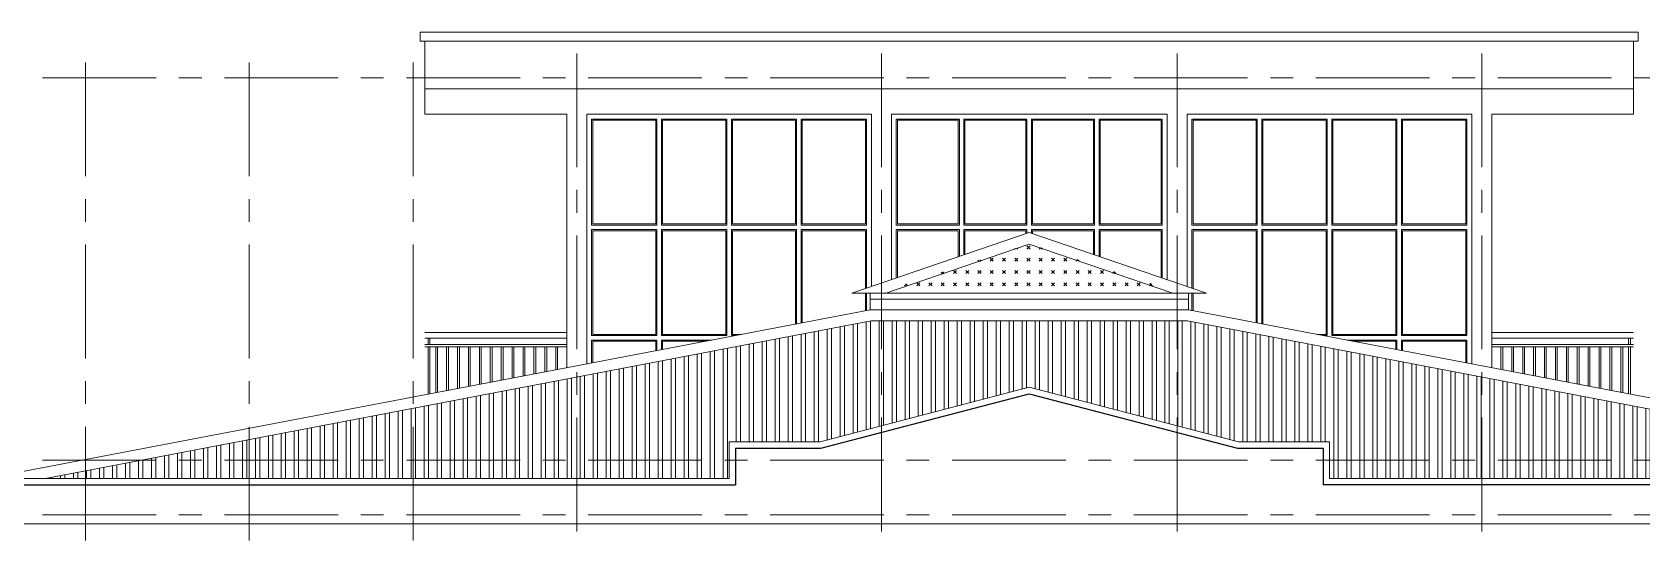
# Model space of a CAD drawing. Header units: millimetres. Extents: x -519517 to -431282, y -372679 to 113618.
# Drawn here: x -480028 to -462331, y -109646 to -104027 of the extents above; entities that cross this region are included whole.
import ezdxf
from ezdxf.xclip import XClip

# ---------------------------------------------------------------- set-up
doc = ezdxf.new("R2010")
doc.units = ezdxf.units.MM
doc.header["$LTSCALE"] = 5
doc.header["$XCLIPFRAME"] = 0
doc.linetypes.add('CENTER', pattern=[2, 1.25, -0.25, 0.25, -0.25])
for name, color, linetype, lineweight in [('2', 2, 'Continuous', 20), ('BICO-250-HATCH', 250, 'Continuous', 9), ('BICO-8-THAY2', 8, 'Continuous', 20), ('BICO-9-NÉT CỬA', 9, 'Continuous', 25), ('KMG MANH', 8, 'Continuous', 13), ('manh1', 67, 'Continuous', 13), ('thay1', 63, 'Continuous', 18), ('truc', 76, 'CENTER', 9)]:
    doc.layers.add(name, color=color, linetype=linetype, lineweight=lineweight)

# ---------------------------------------------------------------- blocks, each defined once
blk = doc.blocks.new('jhsdkjhasjlsklkd')
at = {"layer": 'BICO-8-THAY2'}
blk.add_line((-533514, -64007), (-533514, -64192), dxfattribs=at)
at = {"layer": 'KMG MANH'}
for p, q in [((-538409, -64441), (-536849, -64441)), ((-538409, -64501), (-536849, -64501)), ((-538409, -64571), (-536849, -64571)), ((-538374, -64501), (-538374, -64571)), ((-538354, -64501), (-538354, -64571)), ((-536629, -64441), (-533499, -64441)), ((-536629, -64501), (-533499, -64501)), ((-536629, -64571), (-533499, -64571)), ((-536214, -64501), (-536214, -64571)), ((-536194, -64501), (-536194, -64571)), ((-535134, -64501), (-535134, -64571)), ((-535114, -64501), (-535114, -64571)), ((-534054, -64501), (-534054, -64571)), ((-534034, -64501), (-534034, -64571)), ((-533279, -64441), (-530249, -64441)), ((-533279, -64501), (-530249, -64501)), ((-533279, -64571), (-530249, -64571)), ((-532924, -64501), (-532924, -64571)), ((-532904, -64501), (-532904, -64571)), ((-531844, -64501), (-531844, -64571)), ((-531824, -64501), (-531824, -64571)), ((-530764, -64501), (-530764, -64571)), ((-530744, -64501), (-530744, -64571)), ((-526899, -64441), (-530029, -64441)), ((-526899, -64501), (-530029, -64501)), ((-526899, -64571), (-530029, -64571)), ((-529514, -64501), (-529514, -64571)), ((-529494, -64501), (-529494, -64571)), ((-528434, -64501), (-528434, -64571)), ((-528414, -64501), (-528414, -64571)), ((-527354, -64501), (-527354, -64571)), ((-527334, -64501), (-527334, -64571)), ((-525119, -64441), (-526679, -64441)), ((-525119, -64501), (-526679, -64501)), ((-525119, -64571), (-526679, -64571)), ((-525174, -64501), (-525174, -64571)), ((-525154, -64501), (-525154, -64571)), ((-538409, -64596), (-536849, -64596)), ((-536629, -64596), (-533499, -64596)), ((-533279, -64596), (-530249, -64596)), ((-526899, -64596), (-530029, -64596)), ((-525119, -64596), (-526679, -64596))]:
    blk.add_line(p, q, dxfattribs=at)
at = {"layer": 'KMG MANH', "ltscale": 5}
for p, q in [((-538374, -64596), (-538374, -65721)), ((-538354, -64596), (-538354, -65721)), ((-538289, -64596), (-538289, -65721)), ((-538269, -64596), (-538269, -65721)), ((-538169, -64596), (-538169, -65721)), ((-538149, -64596), (-538149, -65721)), ((-538049, -64596), (-538049, -65721)), ((-538029, -64596), (-538029, -65721)), ((-537929, -64596), (-537929, -65721)), ((-537909, -64596), (-537909, -65721)), ((-537809, -64596), (-537809, -65721)), ((-537809, -64596), (-537809, -65721)), ((-537789, -64596), (-537789, -65721)), ((-537789, -64596), (-537789, -65721)), ((-537689, -64596), (-537689, -65721)), ((-537669, -64596), (-537669, -65721)), ((-537569, -64596), (-537569, -65721)), ((-537549, -64596), (-537549, -65721)), ((-537449, -64596), (-537449, -65721)), ((-537429, -64596), (-537429, -65721)), ((-537329, -64596), (-537329, -65721)), ((-537309, -64596), (-537309, -65721)), ((-537209, -64596), (-537209, -65721)), ((-537189, -64596), (-537189, -65721)), ((-537089, -64596), (-537089, -65721)), ((-537069, -64596), (-537069, -65721)), ((-536969, -64596), (-536969, -65721)), ((-536949, -64596), (-536949, -65721)), ((-536574, -64596), (-536574, -65721)), ((-536554, -64596), (-536554, -65721)), ((-536454, -64596), (-536454, -65721)), ((-536434, -64596), (-536434, -65721)), ((-536334, -64596), (-536334, -65721)), ((-536314, -64596), (-536314, -65721)), ((-536214, -64596), (-536214, -65721)), ((-536194, -64596), (-536194, -65721)), ((-536094, -64596), (-536094, -65721)), ((-536074, -64596), (-536074, -65721)), ((-535974, -64596), (-535974, -65721)), ((-535954, -64596), (-535954, -65721)), ((-535854, -64596), (-535854, -65721)), ((-535834, -64596), (-535834, -65721)), ((-535734, -64596), (-535734, -65721)), ((-535714, -64596), (-535714, -65721)), ((-535614, -64596), (-535614, -65721)), ((-535594, -64596), (-535594, -65721)), ((-535494, -64596), (-535494, -65721)), ((-535474, -64596), (-535474, -65721)), ((-535374, -64596), (-535374, -65721)), ((-535354, -64596), (-535354, -65721)), ((-535254, -64596), (-535254, -65721)), ((-535234, -64596), (-535234, -65721)), ((-535134, -64596), (-535134, -65721)), ((-535114, -64596), (-535114, -65721)), ((-535014, -64596), (-535014, -65721)), ((-534994, -64596), (-534994, -65721)), ((-534894, -64596), (-534894, -65721)), ((-534874, -64596), (-534874, -65721)), ((-534774, -64596), (-534774, -65721)), ((-534754, -64596), (-534754, -65721)), ((-534654, -64596), (-534654, -65721)), ((-534634, -64596), (-534634, -65721)), ((-534534, -64596), (-534534, -65721)), ((-534514, -64596), (-534514, -65721)), ((-534414, -64596), (-534414, -65721)), ((-534394, -64596), (-534394, -65721)), ((-534294, -64596), (-534294, -65721)), ((-534274, -64596), (-534274, -65721)), ((-534174, -64596), (-534174, -65721)), ((-534154, -64596), (-534154, -65721)), ((-534054, -64596), (-534054, -65721)), ((-534034, -64596), (-534034, -65721)), ((-533934, -64596), (-533934, -65721)), ((-533914, -64596), (-533914, -65721)), ((-533814, -64596), (-533814, -65721)), ((-533794, -64596), (-533794, -65721)), ((-533694, -64596), (-533694, -65721)), ((-533674, -64596), (-533674, -65721)), ((-533574, -64596), (-533574, -65721)), ((-533554, -64596), (-533554, -65721)), ((-533164, -64596), (-533164, -65721)), ((-533144, -64596), (-533144, -65721)), ((-533044, -64596), (-533044, -65721)), ((-533024, -64596), (-533024, -65721)), ((-532924, -64596), (-532924, -65721)), ((-532904, -64596), (-532904, -65721)), ((-532804, -64596), (-532804, -65721)), ((-532784, -64596), (-532784, -65721)), ((-532684, -64596), (-532684, -65721)), ((-532664, -64596), (-532664, -65721)), ((-532564, -64596), (-532564, -65721)), ((-532544, -64596), (-532544, -65721)), ((-532444, -64596), (-532444, -65721)), ((-532424, -64596), (-532424, -65721)), ((-532324, -64596), (-532324, -65721)), ((-532304, -64596), (-532304, -65721)), ((-532204, -64596), (-532204, -65721)), ((-532184, -64596), (-532184, -65721)), ((-532084, -64596), (-532084, -65721)), ((-532064, -64596), (-532064, -65721)), ((-531964, -64596), (-531964, -65721)), ((-531944, -64596), (-531944, -65721)), ((-531844, -64596), (-531844, -65721)), ((-531824, -64596), (-531824, -65721)), ((-531724, -64596), (-531724, -65721)), ((-531704, -64596), (-531704, -65721)), ((-531604, -64596), (-531604, -65721)), ((-531584, -64596), (-531584, -65721)), ((-531484, -64596), (-531484, -65721)), ((-531464, -64596), (-531464, -65721)), ((-531364, -64596), (-531364, -65721)), ((-531344, -64596), (-531344, -65721)), ((-531244, -64596), (-531244, -65721)), ((-531224, -64596), (-531224, -65721)), ((-531124, -64596), (-531124, -65721)), ((-531104, -64596), (-531104, -65721)), ((-531004, -64596), (-531004, -65721)), ((-530984, -64596), (-530984, -65721)), ((-530884, -64596), (-530884, -65721)), ((-530864, -64596), (-530864, -65721)), ((-530764, -64596), (-530764, -65721)), ((-530744, -64596), (-530744, -65721)), ((-530644, -64596), (-530644, -65721)), ((-530624, -64596), (-530624, -65721)), ((-530524, -64596), (-530524, -65721)), ((-530504, -64596), (-530504, -65721)), ((-530404, -64596), (-530404, -65721)), ((-530384, -64596), (-530384, -65721)), ((-530284, -64596), (-530284, -65721)), ((-530264, -64596), (-530264, -65721)), ((-529994, -64596), (-529994, -65721)), ((-529974, -64596), (-529974, -65721)), ((-529874, -64596), (-529874, -65721)), ((-529854, -64596), (-529854, -65721)), ((-529754, -64596), (-529754, -65721)), ((-529734, -64596), (-529734, -65721)), ((-529634, -64596), (-529634, -65721)), ((-529614, -64596), (-529614, -65721)), ((-529514, -64596), (-529514, -65721)), ((-529494, -64596), (-529494, -65721)), ((-529394, -64596), (-529394, -65721)), ((-529374, -64596), (-529374, -65721)), ((-529274, -64596), (-529274, -65721)), ((-529254, -64596), (-529254, -65721)), ((-529154, -64596), (-529154, -65721)), ((-529134, -64596), (-529134, -65721)), ((-529034, -64596), (-529034, -65721)), ((-529014, -64596), (-529014, -65721)), ((-528914, -64596), (-528914, -65721)), ((-528894, -64596), (-528894, -65721)), ((-528794, -64596), (-528794, -65721)), ((-528774, -64596), (-528774, -65721)), ((-528674, -64596), (-528674, -65721)), ((-528654, -64596), (-528654, -65721)), ((-528554, -64596), (-528554, -65721)), ((-528534, -64596), (-528534, -65721)), ((-528434, -64596), (-528434, -65721)), ((-528414, -64596), (-528414, -65721)), ((-528314, -64596), (-528314, -65721)), ((-528294, -64596), (-528294, -65721)), ((-528194, -64596), (-528194, -65721)), ((-528174, -64596), (-528174, -65721)), ((-528074, -64596), (-528074, -65721)), ((-528054, -64596), (-528054, -65721)), ((-527954, -64596), (-527954, -65721)), ((-527934, -64596), (-527934, -65721)), ((-527834, -64596), (-527834, -65721)), ((-527814, -64596), (-527814, -65721)), ((-527714, -64596), (-527714, -65721)), ((-527694, -64596), (-527694, -65721)), ((-527594, -64596), (-527594, -65721)), ((-527574, -64596), (-527574, -65721)), ((-527474, -64596), (-527474, -65721)), ((-527454, -64596), (-527454, -65721)), ((-527354, -64596), (-527354, -65721)), ((-527334, -64596), (-527334, -65721)), ((-527234, -64596), (-527234, -65721)), ((-527214, -64596), (-527214, -65721)), ((-527114, -64596), (-527114, -65721)), ((-527094, -64596), (-527094, -65721)), ((-526994, -64596), (-526994, -65721)), ((-526974, -64596), (-526974, -65721)), ((-526579, -64596), (-526579, -65721)), ((-526559, -64596), (-526559, -65721)), ((-526459, -64596), (-526459, -65721)), ((-526439, -64596), (-526439, -65721)), ((-526339, -64596), (-526339, -65721)), ((-526319, -64596), (-526319, -65721)), ((-526219, -64596), (-526219, -65721)), ((-526199, -64596), (-526199, -65721)), ((-526099, -64596), (-526099, -65721)), ((-526079, -64596), (-526079, -65721)), ((-525979, -64596), (-525979, -65721)), ((-525959, -64596), (-525959, -65721)), ((-525859, -64596), (-525859, -65721)), ((-525839, -64596), (-525839, -65721)), ((-525739, -64596), (-525739, -65721)), ((-525719, -64596), (-525719, -65721)), ((-525619, -64596), (-525619, -65721)), ((-525599, -64596), (-525599, -65721)), ((-525499, -64596), (-525499, -65721)), ((-525479, -64596), (-525479, -65721)), ((-525379, -64596), (-525379, -65721)), ((-525359, -64596), (-525359, -65721)), ((-525294, -64596), (-525294, -65721)), ((-525274, -64596), (-525274, -65721)), ((-525174, -64596), (-525174, -65721)), ((-525154, -64596), (-525154, -65721)), ((-536849, -65721), (-538409, -65721)), ((-538409, -65741), (-538409, -65721)), ((-533499, -65721), (-536629, -65721)), ((-530249, -65721), (-533279, -65721)), ((-530029, -65721), (-526899, -65721)), ((-526679, -65721), (-525119, -65721)), ((-525119, -65741), (-525119, -65721))]:
    blk.add_line(p, q, dxfattribs=at)
at = {"layer": 'thay1'}
for p, q in [((-538409, -65741), (-536849, -65741)), ((-536629, -65741), (-533499, -65741)), ((-533279, -65741), (-530249, -65741)), ((-530029, -65741), (-526899, -65741)), ((-526679, -65741), (-525119, -65741))]:
    blk.add_line(p, q, dxfattribs=at)
blk = doc.blocks.new('jsahdjkáhdjkshdjksahdjksa')
at = {"layer": 'manh1'}
for points in [[(-536563, -105200), (-535869, -105200), (-535869, -104060), (-536563, -104060)], [(-535795, -105200), (-535101, -105200), (-535101, -104060), (-535795, -104060)], [(-535027, -105200), (-534333, -105200), (-534333, -104060), (-535027, -104060)], [(-534259, -105200), (-533565, -105200), (-533565, -104060), (-534259, -104060)], [(-536563, -106414), (-535869, -106414), (-535869, -105274), (-536563, -105274)], [(-535795, -106414), (-535101, -106414), (-535101, -105274), (-535795, -105274)], [(-535027, -106414), (-534333, -106414), (-534333, -105274), (-535027, -105274)], [(-534259, -106414), (-533565, -106414), (-533565, -105274), (-534259, -105274)], [(-536563, -107628), (-535869, -107628), (-535869, -106488), (-536563, -106488)], [(-535795, -107628), (-535101, -107628), (-535101, -106488), (-535795, -106488)], [(-535027, -107628), (-534333, -107628), (-534333, -106488), (-535027, -106488)], [(-534259, -107628), (-533565, -107628), (-533565, -106488), (-534259, -106488)]]:
    blk.add_lwpolyline(points, close=True, dxfattribs=at)
at = {"layer": 'thay1'}
for points in [[(-536629, -107694), (-533499, -107694), (-533499, -103994), (-536629, -103994)], [(-536575, -105212), (-535857, -105212), (-535857, -104048), (-536575, -104048)], [(-535807, -105212), (-535089, -105212), (-535089, -104048), (-535807, -104048)], [(-535039, -105212), (-534321, -105212), (-534321, -104048), (-535039, -104048)], [(-534271, -105212), (-533553, -105212), (-533553, -104048), (-534271, -104048)], [(-536575, -106426), (-535857, -106426), (-535857, -105262), (-536575, -105262)], [(-535807, -106426), (-535089, -106426), (-535089, -105262), (-535807, -105262)], [(-535039, -106426), (-534321, -106426), (-534321, -105262), (-535039, -105262)], [(-534271, -106426), (-533553, -106426), (-533553, -105262), (-534271, -105262)], [(-536575, -107640), (-535857, -107640), (-535857, -106476), (-536575, -106476)], [(-535807, -107640), (-535089, -107640), (-535089, -106476), (-535807, -106476)], [(-535039, -107640), (-534321, -107640), (-534321, -106476), (-535039, -106476)], [(-534271, -107640), (-533553, -107640), (-533553, -106476), (-534271, -106476)]]:
    blk.add_lwpolyline(points, close=True, dxfattribs=at)
blk = doc.blocks.new('hsgdjhsadjhdjkđ')
at = {"layer": 'manh1'}
for points in [[(-536463, -105200), (-535794, -105200), (-535794, -104060), (-536463, -104060)], [(-535720, -105200), (-535051, -105200), (-535051, -104060), (-535720, -104060)], [(-534977, -105200), (-534308, -105200), (-534308, -104060), (-534977, -104060)], [(-534234, -105200), (-533565, -105200), (-533565, -104060), (-534234, -104060)], [(-536463, -106414), (-535794, -106414), (-535794, -105274), (-536463, -105274)], [(-535720, -106414), (-535051, -106414), (-535051, -105274), (-535720, -105274)], [(-534977, -106414), (-534308, -106414), (-534308, -105274), (-534977, -105274)], [(-534234, -106414), (-533565, -106414), (-533565, -105274), (-534234, -105274)], [(-536463, -107628), (-535794, -107628), (-535794, -106488), (-536463, -106488)], [(-535720, -107628), (-535051, -107628), (-535051, -106488), (-535720, -106488)], [(-534977, -107628), (-534308, -107628), (-534308, -106488), (-534977, -106488)], [(-534234, -107628), (-533565, -107628), (-533565, -106488), (-534234, -106488)]]:
    blk.add_lwpolyline(points, close=True, dxfattribs=at)
at = {"layer": 'thay1'}
for points in [[(-536529, -107694), (-533499, -107694), (-533499, -103994), (-536529, -103994)], [(-536475, -105212), (-535782, -105212), (-535782, -104048), (-536475, -104048)], [(-535732, -105212), (-535039, -105212), (-535039, -104048), (-535732, -104048)], [(-534989, -105212), (-534296, -105212), (-534296, -104048), (-534989, -104048)], [(-534246, -105212), (-533553, -105212), (-533553, -104048), (-534246, -104048)], [(-536475, -106426), (-535782, -106426), (-535782, -105262), (-536475, -105262)], [(-535732, -106426), (-535039, -106426), (-535039, -105262), (-535732, -105262)], [(-534989, -106426), (-534296, -106426), (-534296, -105262), (-534989, -105262)], [(-534246, -106426), (-533553, -106426), (-533553, -105262), (-534246, -105262)], [(-536475, -107640), (-535782, -107640), (-535782, -106476), (-536475, -106476)], [(-535732, -107640), (-535039, -107640), (-535039, -106476), (-535732, -106476)], [(-534989, -107640), (-534296, -107640), (-534296, -106476), (-534989, -106476)], [(-534246, -107640), (-533553, -107640), (-533553, -106476), (-534246, -106476)]]:
    blk.add_lwpolyline(points, close=True, dxfattribs=at)

msp = doc.modelspace()

# ---------------------------------------------------------------- hatches: boundary and pattern name
at = {"layer": 'BICO-250-HATCH', "lineweight": 30, "ltscale": 0.005}
h = msp.add_hatch(dxfattribs=at)
h.set_pattern_fill('CROSS', color=256, scale=15, angle=135, style=0)
h.set_pattern_definition([(135, (-1223668.35, -76369.8), (-134.703842, 1e-14), [47.625, -142.875]), (225, (-1223668.35, -76336.12), (-1e-14, -134.703842), [47.625, -142.875])])
h.paths.add_polyline_path([(-467441.5, -106892.4), (-467441.5, -106880.6), (-469066.5, -106353.2), (-470691.5, -106880.6), (-470691.5, -106892.4)])
at = {"layer": 'BICO-250-HATCH', "lineweight": 0, "ltscale": 0.005}
h = msp.add_hatch(dxfattribs=at)
h.set_pattern_fill('ANSI32', color=256, scale=15, angle=45, style=0)
h.set_pattern_definition([(90, (-1223668.35, -76369.8), (-142.875, 1e-14), []), (90, (-1223620.73, -76322.17), (-142.875, 1e-14), [])])
h.paths.add_polyline_path([(-474041.5, -108927.1), (-474041.5, -107814.3), (-477641.5, -108500), (-477641.5, -108927.1)])
h.paths.add_polyline_path([(-477641.5, -108927.1), (-477641.5, -108500), (-479883.5, -108927.1)])
h.paths.add_polyline_path([(-474041.5, -107814.3), (-474041.5, -108927.1), (-472366.5, -108927.1), (-472366.5, -108527.1), (-471366.5, -108527.1), (-470691.5, -108351), (-470691.5, -107197.9), (-470805.1, -107197.9)])
h.paths.add_polyline_path([(-470691.5, -107197.9), (-470691.5, -108351), (-469066.5, -107927.1), (-467441.5, -108351), (-467441.5, -107197.9)])
h.paths.add_polyline_path([(-467327.8, -107197.9), (-467441.5, -107197.9), (-467441.5, -108351), (-466766.5, -108527.1), (-465766.5, -108527.1), (-465766.5, -108927.1), (-464091.5, -108927.1), (-464091.5, -107814.3)])
h.paths.add_polyline_path([(-460491.5, -108927.1), (-460491.5, -108500), (-464091.5, -107814.3), (-464091.5, -108927.1)])
h.paths.add_polyline_path([(-458249.5, -108927.1), (-460491.5, -108500), (-460491.5, -108927.1)])

# ---------------------------------------------------------------- linework, layer by layer
at = {"layer": '2'}
for p, q in [((-471366.5, -108527.1), (-469066.5, -107927.1)), ((-469066.5, -107927.1), (-466766.5, -108527.1)), ((-472366.5, -108527.1), (-472366.5, -108927.1)), ((-472366.5, -108527.1), (-471366.5, -108527.1)), ((-466766.5, -108527.1), (-465766.5, -108527.1)), ((-465766.5, -108527.1), (-465766.5, -108927.1)), ((-481981.5, -108927.1), (-472366.5, -108927.1)), ((-465766.5, -108927.1), (-456151.5, -108927.1)), ((-481941.5, -109427.1), (-456191.5, -109427.1))]:
    msp.add_line(p, q, dxfattribs=at)
at = {"layer": 'BICO-8-THAY2'}
for p, q in [((-471016.5, -106892.4), (-469066.5, -106227.1)), ((-470644.8, -106892.4), (-469066.5, -106353.9)), ((-469066.5, -106227.1), (-467116.5, -106892.4)), ((-469066.5, -106353.9), (-467488.1, -106892.4)), ((-471016.5, -106892.4), (-467116.5, -106892.4)), ((-470816.5, -106892.4), (-470816.5, -107077.9)), ((-470816.5, -106957.9), (-467316.5, -106957.9)), ((-467316.5, -106892.4), (-467316.5, -107077.9)), ((-480524.8, -108927.1), (-470816.5, -107077.9)), ((-479883.5, -108927.1), (-470805.1, -107197.9)), ((-470816.5, -107077.9), (-467316.5, -107077.9)), ((-470805.1, -107197.9), (-467327.8, -107197.9)), ((-458249.5, -108927.1), (-467327.8, -107197.9)), ((-457608.1, -108927.1), (-467316.5, -107077.9))]:
    msp.add_line(p, q, dxfattribs=at)
at = {"layer": 'BICO-9-NÉT CỬA'}
for p, q in [((-471357.5, -108597.1), (-469066.5, -107999.4)), ((-469066.5, -107999.4), (-466775.4, -108597.1)), ((-472296.5, -108597.1), (-472296.5, -108997.1)), ((-472296.5, -108597.1), (-471357.5, -108597.1)), ((-466775.4, -108597.1), (-465836.5, -108597.1)), ((-465836.5, -108597.1), (-465836.5, -108997.1)), ((-481981.5, -108997.1), (-472296.5, -108997.1)), ((-456151.5, -108997.1), (-465836.5, -108997.1))]:
    msp.add_line(p, q, dxfattribs=at)
at = {"layer": 'thay1'}
for p, q in [((-475761.5, -104027.1), (-462371.5, -104027.1)), ((-475761.5, -104027.1), (-475761.5, -104127.1)), ((-462371.5, -104027.1), (-462371.5, -104127.1)), ((-475761.5, -104127.1), (-462371.5, -104127.1)), ((-475711.5, -104127.1), (-475711.5, -104927.1)), ((-462421.5, -104127.1), (-462421.5, -104927.1)), ((-475711.5, -104647.1), (-462421.5, -104647.1)), ((-475711.5, -104927.1), (-474151.5, -104927.1)), ((-474151.5, -107713.1), (-474151.5, -104927.1)), ((-473931.5, -107671.2), (-473931.5, -104927.1)), ((-473931.5, -104927.1), (-470801.5, -104927.1)), ((-470801.5, -106819), (-470801.5, -104927.1)), ((-470581.5, -106743.9), (-470581.5, -104927.1)), ((-470581.5, -104927.1), (-467551.5, -104927.1)), ((-467551.5, -106743.9), (-467551.5, -104927.1)), ((-467331.5, -106819), (-467331.5, -104927.1)), ((-467331.5, -104927.1), (-464201.5, -104927.1)), ((-464201.5, -107671.2), (-464201.5, -104927.1)), ((-463981.5, -107713.1), (-463981.5, -104927.1)), ((-463981.5, -104927.1), (-462421.5, -104927.1))]:
    msp.add_line(p, q, dxfattribs=at)
at = {"layer": 'truc', "ltscale": 200}
for p, q in [((-479441.5, -104359.5), (-479441.5, -119846.1)), ((-477641.5, -104359.5), (-477641.5, -119846.1)), ((-475841.5, -104359.5), (-475841.5, -119846.1)), ((-474041.5, -104259.5), (-474041.5, -119846.1)), ((-470691.5, -104259.5), (-470691.5, -119846.1)), ((-467441.5, -104259.5), (-467441.5, -119846.1)), ((-464091.5, -104259.5), (-464091.5, -119846.1)), ((-454664.9, -104527.1), (-482734.5, -104527.1)), ((-454664.9, -108727.1), (-482734.5, -108727.1)), ((-454664.9, -109327.1), (-482734.5, -109327.1))]:
    msp.add_line(p, q, dxfattribs=at)

# ---------------------------------------------------------------- block references
at = {"layer": 'thay1'}
ref = msp.add_blockref('jsahdjkáhdjkshdjksahdjksa', (62697.3, -933.4), dxfattribs=at)
XClip(ref).set_block_clipping_path([(-536628.7342512929, -106737.8321044446), (-533513.7342417131, -106144.4987692865), (-533513.7342417133, -105958.9918062779), (-533713.7342417131, -105958.9918062779), (-533498.7342512929, -105885.6396529941), (-533498.7342512932, -103993.7048049908), (-536628.7342512929, -103993.7048049908)])
ref = msp.add_blockref('hsgdjhsadjhdjkđ', (65947.3, -933.4), dxfattribs=at)
XClip(ref).set_block_clipping_path([(-536528.7342512931, -105810.5816323361), (-535013.7342417133, -105293.7048049909), (-533498.7342417157, -105810.5816290669), (-533498.7342417157, -103993.7048049908), (-536528.7342512931, -103993.7048049907)])
ref = msp.add_blockref('jsahdjkáhdjkshdjksahdjksa', (-1000830.2, -933.4), dxfattribs=dict(at, xscale=-1))
XClip(ref).set_block_clipping_path([(-536628.7342512929, -106737.8321044446), (-533513.7342417131, -106144.4987692865), (-533513.7342417133, -105958.9918062779), (-533713.7342417131, -105958.9918062779), (-533498.7342512929, -105885.6396529941), (-533498.7342512932, -103993.7048049908), (-536628.7342512929, -103993.7048049908)])
ref = msp.add_blockref('jhsdkjhasjlsklkd', (62697.3, -42885.8), dxfattribs=at)
XClip(ref).set_block_clipping_path([(-538538.7342417126, -65149.2220997838), (-536848.7342512931, -64827.3173397039), (-536848.7342512932, -62041.2852783453), (-538538.7342417126, -62041.2852783453)])
ref = msp.add_blockref('jhsdkjhasjlsklkd', (-1000830.2, -42885.8), dxfattribs=dict(at, xscale=-1))
XClip(ref).set_block_clipping_path([(-538538.7342417126, -65149.2220997838), (-536848.7342512931, -64827.3173397039), (-536848.7342512932, -62041.2852783453), (-538538.7342417126, -62041.2852783453)])

doc.saveas('drawing.dxf')
